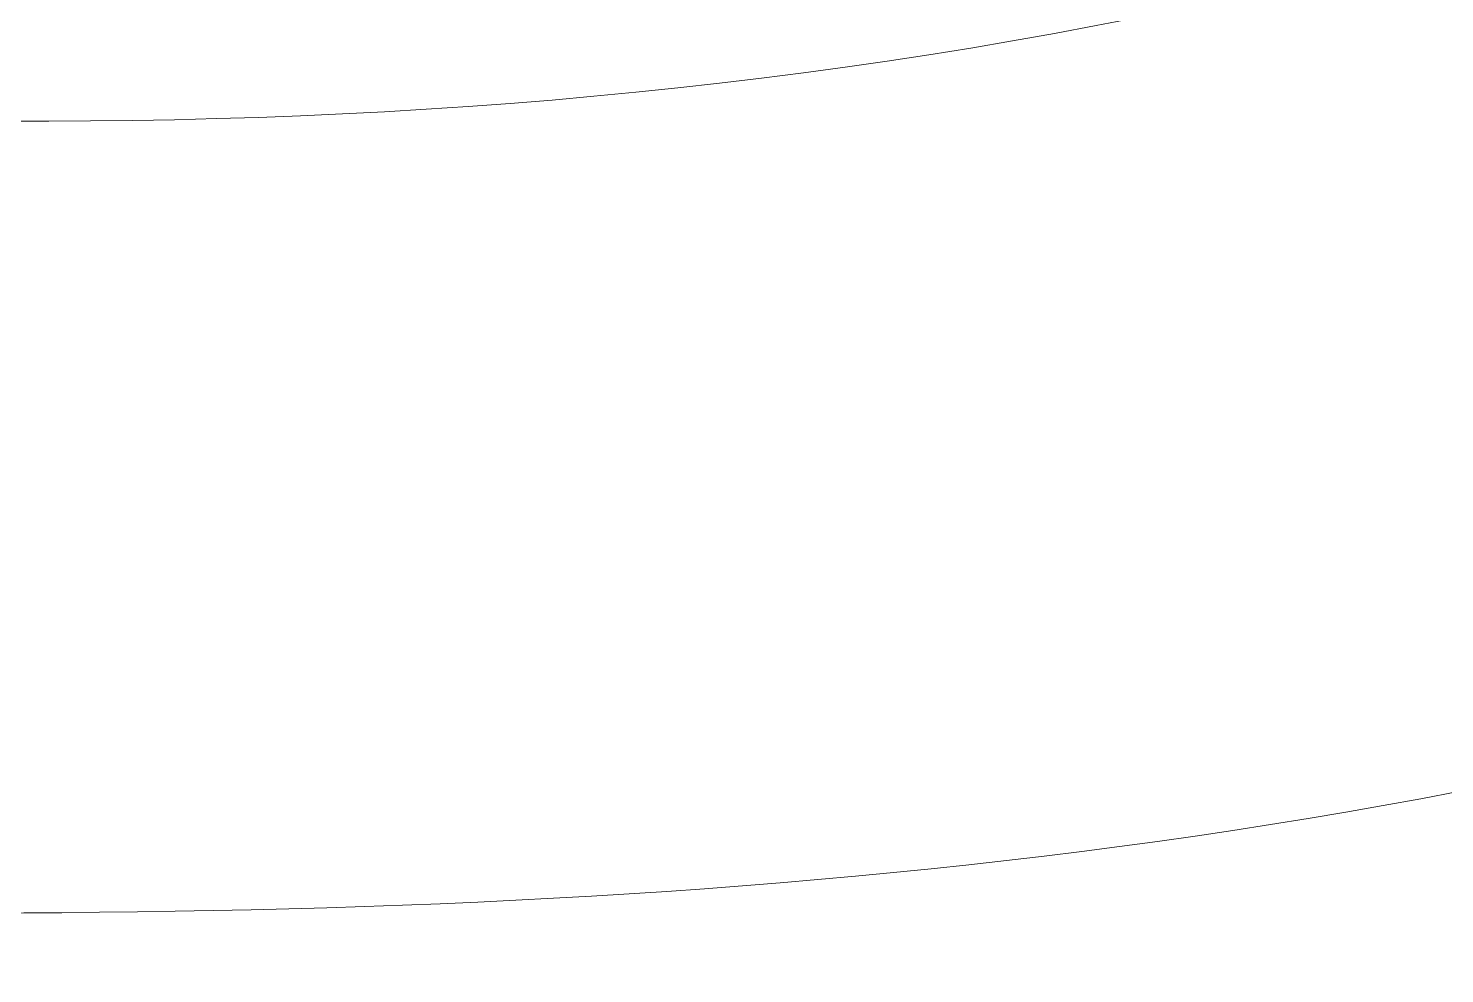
# Model space of a CAD drawing. Extents: x -864 to 2539, y -2536 to -44.
# Drawn here: x 881.49 to 900.99, y -810.22 to -797.21 of the extents above; entities that cross this region are included whole.
import ezdxf

# ---------------------------------------------------------------- set-up
doc = ezdxf.new("R2010")
doc.units = 0
doc.header["$MEASUREMENT"] = 0
doc.layers.add('Layer 1', color=7, linetype='Continuous', lineweight=0)

msp = doc.modelspace()

# ---------------------------------------------------------------- linework, layer by layer
at = {"layer": 'Layer 1'}
for points, knots in [([(978.18, -956.615), (976.98, -952.275), (974.89, -948.625), (971.93, -945.715), (967.19, -941.065), (957.91, -935.055), (943.57, -927.325), (930.41, -920.235), (918.06, -912.845), (906.82, -905.335), (940.44, -868.065), (957.48, -817.305), (957.48, -754.405), (957.48, -712.345), (949.68, -675.185), (934.29, -643.955), (918.86, -612.635), (895.81, -588.145), (865.77, -571.145), (835.78, -554.185), (799.42, -545.585), (757.68, -545.585), (726.93, -545.585), (699.07, -550.465), (674.87, -560.085), (650.63, -569.725), (629.77, -583.845), (612.87, -602.035), (595.97, -620.205), (582.9, -642.535), (574, -668.405), (565.13, -694.195), (560.63, -722.955), (560.63, -753.855), (560.63, -784.205), (564.94, -812.675), (573.45, -838.475), (581.98, -864.345), (594.86, -886.995), (611.75, -905.795), (628.65, -924.635), (649.84, -939.265), (674.73, -949.265), (699.57, -959.255), (728.03, -964.325), (759.33, -964.325), (797.42, -964.325), (830.12, -957.625), (856.54, -944.415), (870.34, -954.305), (883.24, -963.105), (894.9, -970.575), (906.85, -978.245), (917.43, -984.175), (926.34, -988.225), (935.41, -992.335), (943.28, -994.415), (949.73, -994.415), (957.88, -994.415), (964.91, -991.305), (970.64, -985.145), (970.68, -985.105), (970.72, -985.055), (970.76, -985.015), (976.47, -978.825), (979.37, -972.475), (979.37, -966.155), (979.37, -962.675), (978.97, -959.495), (978.18, -956.615)], [0, 0, 0, 0, 1, 1, 1, 2, 2, 2, 3, 3, 3, 4, 4, 4, 5, 5, 5, 6, 6, 6, 7, 7, 7, 8, 8, 8, 9, 9, 9, 10, 10, 10, 11, 11, 11, 12, 12, 12, 13, 13, 13, 14, 14, 14, 15, 15, 15, 16, 16, 16, 17, 17, 17, 18, 18, 18, 19, 19, 19, 20, 20, 20, 21, 21, 21, 22, 22, 22, 23, 23, 23, 23]), ([(933.559, -804.324), (922.436, -802.468), (912.983, -805.265), (902.217, -807.506), (891.167, -809.804), (880.052, -809.469), (868.881, -809.186), (869.805, -805.569), (870.624, -801.833), (871.344, -797.99), (883.713, -799.111), (896.023, -798.589), (908.263, -793.598), (912.916, -791.715), (917.013, -788.958), (920.46, -785.643), (920.593, -785.656), (920.685, -785.709), (920.818, -785.709), (930.473, -785.185), (942.28, -784.313), (951.678, -788.332), (950.955, -794.882), (950.003, -801.263), (948.846, -807.489), (943.783, -806.265), (938.693, -805.181), (933.559, -804.324)], [0, 0, 0, 0, 1, 1, 1, 2, 2, 2, 3, 3, 3, 4, 4, 4, 5, 5, 5, 6, 6, 6, 7, 7, 7, 8, 8, 8, 9, 9, 9, 9])]:
    msp.add_open_spline(points, degree=3, knots=knots, dxfattribs=at)

doc.saveas('drawing.dxf')
